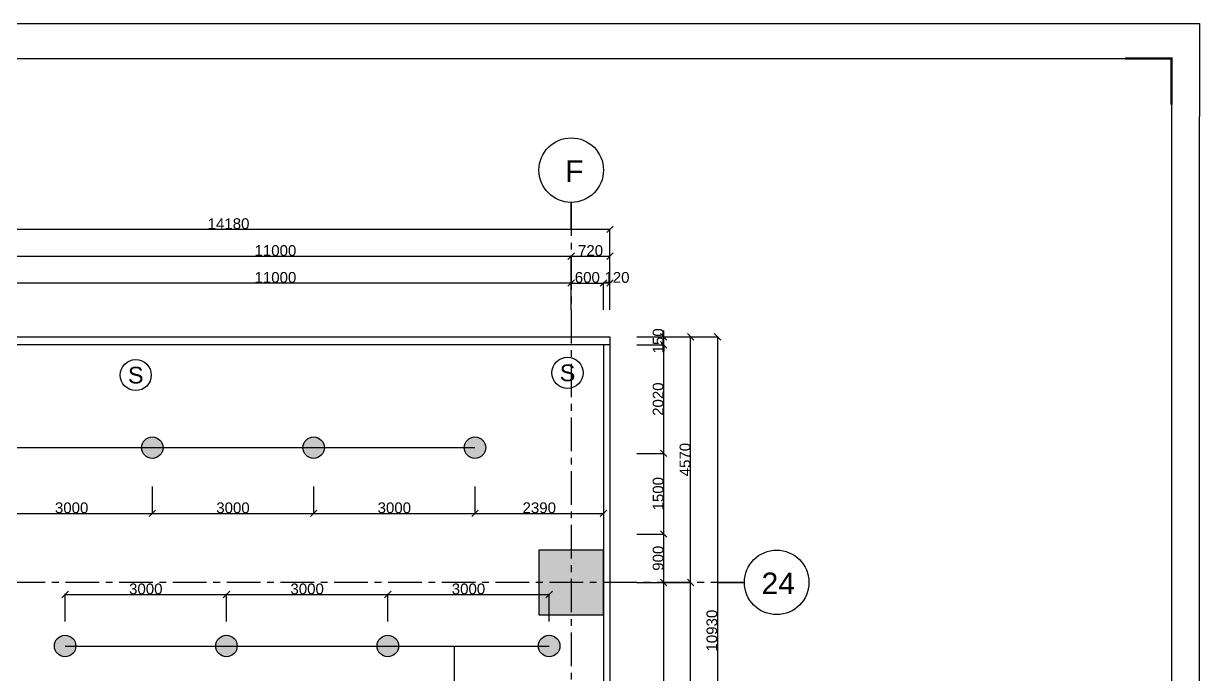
# Model space of a CAD drawing. Header units: inches. Extents: x -26443 to 171571, y -36276 to 39274.
# Drawn here: x 79338 to 101204, y 1823 to 13931 of the extents above; entities that cross this region are included whole.
import ezdxf
from ezdxf.enums import TextEntityAlignment as Align

# ---------------------------------------------------------------- set-up
doc = ezdxf.new("R2010")
doc.units = ezdxf.units.IN
doc.header["$MEASUREMENT"] = 0
doc.linetypes.add('CENTER', pattern=[2, 1.25, -0.25, 0.25, -0.25])
for name, color, linetype in [('DIM', 3, 'Continuous'), ('DIM TEXT', 7, 'Continuous'), ('WALL', 255, 'Continuous'), ('喷淋', 1, 'Continuous'), ('烟感', 6, 'Continuous'), ('给排水', 160, 'Continuous'), ('轴线', 10, 'CENTER')]:
    doc.layers.add(name, color=color, linetype=linetype)
doc.styles.get("Standard").update_dxf_attribs({"font": 'arial.ttf'})
doc.dimstyles.new('DIM-200MM', dxfattribs={"dimtxt": 200, "dimasz": 120, "dimexe": 10, "dimexo": 10, "dimgap": 0.7, "dimtad": 1, "dimdec": 0, "dimrnd": 5, "dimzin": 1, "dimdsep": 46, "dimtxsty": 'Standard', "dimblk": 'OBLIQUE', "dimcen": 0.5, "dimdle": 1, "dimclrd": 256, "dimclre": 256, "dimclrt": 7, "dimaunit": 1, "dimadec": 0, "dimazin": 0, "dimtfac": 1, "dimtdec": 0, "dimtix": 1, "dimtmove": 2, "dimatfit": 3, "dimfxl": 0, "dimtolj": 1, "dimtzin": 1, "dimarcsym": 0})

# ---------------------------------------------------------------- blocks, each defined once
blk = doc.blocks.new('_Oblique')
at = {"color": 0, "linetype": 'ByBlock', "lineweight": -2}
blk.add_line((-0.5, -0.5), (0.5, 0.5), dxfattribs=at)
blk = doc.blocks.new('*D92')
at = {"layer": 'DEFPOINTS', "color": 0, "transparency": 16777216}
for p in [(90242, 3535), (91242, 3535), (90242, -2677)]:
    blk.add_point(p, dxfattribs=at)
at = {"layer": 'DIM', "lineweight": -2, "transparency": 16777216}
for p, q in [((90742, 3535), (91252, 3535)), ((91242, -2678), (91242, 3536)), ((90742, -2677), (91252, -2677))]:
    blk.add_line(p, q, dxfattribs=at)
at = {"layer": 'DIM', "lineweight": -2, "transparency": 16777216, "xscale": 120, "yscale": 120, "zscale": 120}
for p, rotation in [((91242, 3535), 90), ((91242, -2677), 270)]:
    blk.add_blockref('_Oblique', p, dxfattribs=dict(at, rotation=rotation))
at = {"layer": 'DIM', "color": 7, "transparency": 16777216, "insert": (91139, 429), "char_height": 200, "attachment_point": 5, "rotation": 90}
blk.add_mtext('\\A1;6210', dxfattribs=at)
blk = doc.blocks.new('*D93')
at = {"layer": 'DEFPOINTS', "color": 0, "transparency": 16777216}
for p in [(90242, 5935), (91242, 5935), (90242, 4435)]:
    blk.add_point(p, dxfattribs=at)
at = {"layer": 'DIM', "lineweight": -2, "transparency": 16777216}
for p, q in [((90742, 5935), (91252, 5935)), ((91242, 4434), (91242, 5936)), ((90742, 4435), (91252, 4435))]:
    blk.add_line(p, q, dxfattribs=at)
at = {"layer": 'DIM', "lineweight": -2, "transparency": 16777216, "xscale": 120, "yscale": 120, "zscale": 120}
for p, rotation in [((91242, 5935), 90), ((91242, 4435), 270)]:
    blk.add_blockref('_Oblique', p, dxfattribs=dict(at, rotation=rotation))
at = {"layer": 'DIM', "color": 7, "transparency": 16777216, "insert": (91139, 5185), "char_height": 200, "attachment_point": 5, "rotation": 90}
blk.add_mtext('\\A1;1500', dxfattribs=at)
blk = doc.blocks.new('*D94')
at = {"layer": 'DEFPOINTS', "color": 0, "transparency": 16777216}
for p in [(90242, 7954), (91242, 7954), (90242, 5935)]:
    blk.add_point(p, dxfattribs=at)
at = {"layer": 'DIM', "lineweight": -2, "transparency": 16777216}
for p, q in [((90742, 7954), (91252, 7954)), ((91242, 5934), (91242, 7955)), ((90742, 5935), (91252, 5935))]:
    blk.add_line(p, q, dxfattribs=at)
at = {"layer": 'DIM', "lineweight": -2, "transparency": 16777216, "xscale": 120, "yscale": 120, "zscale": 120}
for p, rotation in [((91242, 7954), 90), ((91242, 5935), 270)]:
    blk.add_blockref('_Oblique', p, dxfattribs=dict(at, rotation=rotation))
at = {"layer": 'DIM', "color": 7, "transparency": 16777216, "insert": (91139, 6944), "char_height": 200, "attachment_point": 5, "rotation": 90}
blk.add_mtext('\\A1;2020', dxfattribs=at)
blk = doc.blocks.new('*D95')
at = {"layer": 'DEFPOINTS', "color": 0, "transparency": 16777216}
for p in [(90242, 8104), (91242, 8104), (90242, 7954)]:
    blk.add_point(p, dxfattribs=at)
at = {"layer": 'DIM', "lineweight": -2, "transparency": 16777216}
for p, q in [((90742, 8104), (91252, 8104)), ((91242, 8104), (91242, 8224)), ((91242, 7954), (91242, 8104)), ((90742, 7954), (91252, 7954)), ((91242, 7954), (91242, 7834))]:
    blk.add_line(p, q, dxfattribs=at)
at = {"layer": 'DIM', "lineweight": -2, "transparency": 16777216, "xscale": 120, "yscale": 120, "zscale": 120}
for p, rotation in [((91242, 8104), 270), ((91242, 7954), 90)]:
    blk.add_blockref('_Oblique', p, dxfattribs=dict(at, rotation=rotation))
at = {"layer": 'DIM', "color": 7, "transparency": 16777216, "insert": (91139, 8029), "char_height": 200, "attachment_point": 5, "rotation": 90}
blk.add_mtext('\\A1;150', dxfattribs=at)
blk = doc.blocks.new('*D96')
at = {"layer": 'DEFPOINTS', "color": 0, "transparency": 16777216}
for p in [(90242, 8104), (90242, -2827), (92242, -2827)]:
    blk.add_point(p, dxfattribs=at)
at = {"layer": 'DIM', "lineweight": -2, "transparency": 16777216}
for p, q in [((91742, 8104), (92252, 8104)), ((92242, 8105), (92242, -2828)), ((91742, -2827), (92252, -2827))]:
    blk.add_line(p, q, dxfattribs=at)
at = {"layer": 'DIM', "lineweight": -2, "transparency": 16777216, "xscale": 120, "yscale": 120, "zscale": 120}
for p, rotation in [((92242, 8104), 90), ((92242, -2827), 270)]:
    blk.add_blockref('_Oblique', p, dxfattribs=dict(at, rotation=rotation))
at = {"layer": 'DIM', "color": 7, "transparency": 16777216, "insert": (92139, 2639), "char_height": 200, "attachment_point": 5, "rotation": 90}
blk.add_mtext('\\A1;10930', dxfattribs=at)
blk = doc.blocks.new('*D111')
at = {"layer": 'DEFPOINTS', "color": 0, "transparency": 16777216}
for p in [(90242, 3535), (91742, 3535), (90242, -2827)]:
    blk.add_point(p, dxfattribs=at)
at = {"layer": 'DIM', "lineweight": -2, "transparency": 16777216}
for p, q in [((91242, 3535), (91752, 3535)), ((91742, -2828), (91742, 3536)), ((91242, -2827), (91752, -2827))]:
    blk.add_line(p, q, dxfattribs=at)
at = {"layer": 'DIM', "lineweight": -2, "transparency": 16777216, "xscale": 120, "yscale": 120, "zscale": 120}
for p, rotation in [((91742, 3535), 90), ((91742, -2827), 270)]:
    blk.add_blockref('_Oblique', p, dxfattribs=dict(at, rotation=rotation))
at = {"layer": 'DIM', "color": 7, "transparency": 16777216, "insert": (91639, 354), "char_height": 200, "attachment_point": 5, "rotation": 90}
blk.add_mtext('\\A1;6360', dxfattribs=at)
blk = doc.blocks.new('*D112')
at = {"layer": 'DEFPOINTS', "color": 0, "transparency": 16777216}
for p in [(90242, 8104), (91742, 8104), (90242, 3535)]:
    blk.add_point(p, dxfattribs=at)
at = {"layer": 'DIM', "lineweight": -2, "transparency": 16777216}
for p, q in [((91242, 8104), (91752, 8104)), ((91742, 3534), (91742, 8105)), ((91242, 3535), (91752, 3535))]:
    blk.add_line(p, q, dxfattribs=at)
at = {"layer": 'DIM', "lineweight": -2, "transparency": 16777216, "xscale": 120, "yscale": 120, "zscale": 120}
for p, rotation in [((91742, 8104), 90), ((91742, 3535), 270)]:
    blk.add_blockref('_Oblique', p, dxfattribs=dict(at, rotation=rotation))
at = {"layer": 'DIM', "color": 7, "transparency": 16777216, "insert": (91639, 5820), "char_height": 200, "attachment_point": 5, "rotation": 90}
blk.add_mtext('\\A1;4570', dxfattribs=at)
blk = doc.blocks.new('*D97')
at = {"layer": 'DEFPOINTS', "color": 0, "transparency": 16777216}
for p in [(90122, 9104), (90122, 7954), (90242, 7954)]:
    blk.add_point(p, dxfattribs=at)
at = {"layer": 'DIM', "lineweight": -2, "transparency": 16777216}
for p, q in [((90243, 9104), (90121, 9104)), ((90122, 8604), (90122, 9114)), ((90242, 8604), (90242, 9114))]:
    blk.add_line(p, q, dxfattribs=at)
at = {"layer": 'DIM', "lineweight": -2, "transparency": 16777216, "xscale": 120, "yscale": 120, "zscale": 120, "rotation": 180}
blk.add_blockref('_Oblique', (90122, 9104), dxfattribs=at)
at = {"layer": 'DIM', "lineweight": -2, "transparency": 16777216, "xscale": 120, "yscale": 120, "zscale": 120}
blk.add_blockref('_Oblique', (90242, 9104), dxfattribs=at)
at = {"layer": 'DIM', "color": 7, "transparency": 16777216, "insert": (90373, 9207), "char_height": 200, "attachment_point": 5}
blk.add_mtext('\\A1;120', dxfattribs=at)
blk = doc.blocks.new('*D113')
at = {"layer": 'DEFPOINTS', "color": 0, "transparency": 16777216}
for p in [(90242, 4435), (91242, 4435), (90242, 3535)]:
    blk.add_point(p, dxfattribs=at)
at = {"layer": 'DIM', "lineweight": -2, "transparency": 16777216}
for p, q in [((90742, 4435), (91252, 4435)), ((91242, 3534), (91242, 4436)), ((90742, 3535), (91252, 3535))]:
    blk.add_line(p, q, dxfattribs=at)
at = {"layer": 'DIM', "lineweight": -2, "transparency": 16777216, "xscale": 120, "yscale": 120, "zscale": 120}
for p, rotation in [((91242, 4435), 90), ((91242, 3535), 270)]:
    blk.add_blockref('_Oblique', p, dxfattribs=dict(at, rotation=rotation))
at = {"layer": 'DIM', "color": 7, "transparency": 16777216, "insert": (91139, 3985), "char_height": 200, "attachment_point": 5, "rotation": 90}
blk.add_mtext('\\A1;900', dxfattribs=at)
blk = doc.blocks.new('*D98')
at = {"layer": 'DEFPOINTS', "color": 0, "transparency": 16777216}
for p in [(78522, 9104), (78522, 7954), (89522, 7954)]:
    blk.add_point(p, dxfattribs=at)
at = {"layer": 'DIM', "lineweight": -2, "transparency": 16777216}
for p, q in [((89523, 9104), (78521, 9104)), ((78522, 8604), (78522, 9114)), ((89522, 8604), (89522, 9114))]:
    blk.add_line(p, q, dxfattribs=at)
at = {"layer": 'DIM', "lineweight": -2, "transparency": 16777216, "xscale": 120, "yscale": 120, "zscale": 120, "rotation": 180}
blk.add_blockref('_Oblique', (78522, 9104), dxfattribs=at)
at = {"layer": 'DIM', "lineweight": -2, "transparency": 16777216, "xscale": 120, "yscale": 120, "zscale": 120}
blk.add_blockref('_Oblique', (89522, 9104), dxfattribs=at)
at = {"layer": 'DIM', "color": 7, "transparency": 16777216, "insert": (84022, 9207), "char_height": 200, "attachment_point": 5}
blk.add_mtext('\\A1;11000', dxfattribs=at)
blk = doc.blocks.new('*D115')
at = {"layer": 'DEFPOINTS', "color": 0, "transparency": 16777216}
for p in [(90122, 9104), (89522, 7954), (90122, 7954)]:
    blk.add_point(p, dxfattribs=at)
at = {"layer": 'DIM', "lineweight": -2, "transparency": 16777216}
for p, q in [((89521, 9104), (90123, 9104)), ((89522, 8604), (89522, 9114)), ((90122, 8604), (90122, 9114))]:
    blk.add_line(p, q, dxfattribs=at)
at = {"layer": 'DIM', "lineweight": -2, "transparency": 16777216, "xscale": 120, "yscale": 120, "zscale": 120, "rotation": 180}
blk.add_blockref('_Oblique', (89522, 9104), dxfattribs=at)
at = {"layer": 'DIM', "lineweight": -2, "transparency": 16777216, "xscale": 120, "yscale": 120, "zscale": 120}
blk.add_blockref('_Oblique', (90122, 9104), dxfattribs=at)
at = {"layer": 'DIM', "color": 7, "transparency": 16777216, "insert": (89822, 9207), "char_height": 200, "attachment_point": 5}
blk.add_mtext('\\A1;600', dxfattribs=at)
blk = doc.blocks.new('*D117')
at = {"layer": 'DEFPOINTS', "color": 0, "transparency": 16777216}
for p in [(89522, 9604), (78522, 8104), (89522, 8104)]:
    blk.add_point(p, dxfattribs=at)
at = {"layer": 'DIM', "lineweight": -2, "transparency": 16777216}
for p, q in [((78521, 9604), (89523, 9604)), ((78522, 9104), (78522, 9614)), ((89522, 9104), (89522, 9614))]:
    blk.add_line(p, q, dxfattribs=at)
at = {"layer": 'DIM', "lineweight": -2, "transparency": 16777216, "xscale": 120, "yscale": 120, "zscale": 120, "rotation": 180}
blk.add_blockref('_Oblique', (78522, 9604), dxfattribs=at)
at = {"layer": 'DIM', "lineweight": -2, "transparency": 16777216, "xscale": 120, "yscale": 120, "zscale": 120}
blk.add_blockref('_Oblique', (89522, 9604), dxfattribs=at)
at = {"layer": 'DIM', "color": 7, "transparency": 16777216, "insert": (84022, 9707), "char_height": 200, "attachment_point": 5}
blk.add_mtext('\\A1;11000', dxfattribs=at)
blk = doc.blocks.new('*D100')
at = {"layer": 'DEFPOINTS', "color": 0, "transparency": 16777216}
for p in [(90242, 9604), (89522, 8104), (90242, 8104)]:
    blk.add_point(p, dxfattribs=at)
at = {"layer": 'DIM', "lineweight": -2, "transparency": 16777216}
for p, q in [((89521, 9604), (90243, 9604)), ((89522, 9104), (89522, 9614)), ((90242, 9104), (90242, 9614))]:
    blk.add_line(p, q, dxfattribs=at)
at = {"layer": 'DIM', "lineweight": -2, "transparency": 16777216, "xscale": 120, "yscale": 120, "zscale": 120, "rotation": 180}
blk.add_blockref('_Oblique', (89522, 9604), dxfattribs=at)
at = {"layer": 'DIM', "lineweight": -2, "transparency": 16777216, "xscale": 120, "yscale": 120, "zscale": 120}
blk.add_blockref('_Oblique', (90242, 9604), dxfattribs=at)
at = {"layer": 'DIM', "color": 7, "transparency": 16777216, "insert": (89882, 9707), "char_height": 200, "attachment_point": 5}
blk.add_mtext('\\A1;720', dxfattribs=at)
blk = doc.blocks.new('*D101')
at = {"layer": 'DEFPOINTS', "color": 0, "transparency": 16777216}
for p in [(90242, 10104), (76061, 8104), (90242, 8104)]:
    blk.add_point(p, dxfattribs=at)
at = {"layer": 'DIM', "lineweight": -2, "transparency": 16777216}
for p, q in [((76060, 10104), (90243, 10104)), ((76061, 9604), (76061, 10114)), ((90242, 9604), (90242, 10114))]:
    blk.add_line(p, q, dxfattribs=at)
at = {"layer": 'DIM', "lineweight": -2, "transparency": 16777216, "xscale": 120, "yscale": 120, "zscale": 120, "rotation": 180}
blk.add_blockref('_Oblique', (76061, 10104), dxfattribs=at)
at = {"layer": 'DIM', "lineweight": -2, "transparency": 16777216, "xscale": 120, "yscale": 120, "zscale": 120}
blk.add_blockref('_Oblique', (90242, 10104), dxfattribs=at)
at = {"layer": 'DIM', "color": 7, "transparency": 16777216, "insert": (83151, 10207), "char_height": 200, "attachment_point": 5}
blk.add_mtext('\\A1;14180', dxfattribs=at)
blk = doc.blocks.new('*D107')
at = {"layer": 'DEFPOINTS', "color": 0, "transparency": 16777216}
for p in [(73848, 3204), (87203, -2827), (86586, -4194)]:
    blk.add_point(p, dxfattribs=at)
at = {"layer": 'DIM', "lineweight": -2, "transparency": 16777216}
for p, q in [((73436, 2292), (73226, 1827)), ((73230, 1837), (86587, -4194)), ((86792, -3738), (86582, -4203))]:
    blk.add_line(p, q, dxfattribs=at)
at = {"layer": 'DIM', "lineweight": -2, "transparency": 16777216, "xscale": 120, "yscale": 120, "zscale": 120}
for p, rotation in [((73231, 1837), 155.6994315629858), ((86586, -4194), 335.6994315629858)]:
    blk.add_blockref('_Oblique', p, dxfattribs=dict(at, rotation=rotation))
at = {"layer": 'DIM', "color": 7, "transparency": 16777216, "insert": (79950, -1085), "char_height": 200, "attachment_point": 5, "rotation": 335.6994}
blk.add_mtext('\\A1;14655', dxfattribs=at)
blk = doc.blocks.new('penlin')
at = {"layer": '喷淋'}
h = blk.add_hatch(color=256, dxfattribs=at)
h.dxf.hatch_style = 1
edge = h.paths.add_edge_path()
edge.add_arc((79961, 6042), 200, 0, 360)
blk.add_circle((79961, 6042), 200, dxfattribs=at)
blk = doc.blocks.new('EFRSDC')
at = {"layer": '烟感'}
blk.add_circle((0, 0), 0.1016, dxfattribs=at)
blk.add_attdef('E-FIR', text='', height=0.1094, dxfattribs=at).set_placement((0, 0), align=Align.MIDDLE_CENTER)
blk = doc.blocks.new('*D130')
at = {"layer": 'DEFPOINTS', "color": 0, "transparency": 16777216}
for p in [(78733, 6042), (81733, 6042), (81733, 4819)]:
    blk.add_point(p, dxfattribs=at)
at = {"layer": 'DIM', "lineweight": -2, "transparency": 16777216}
for p, q in [((78733, 5319), (78733, 4809)), ((81733, 5319), (81733, 4809)), ((78732, 4819), (81734, 4819))]:
    blk.add_line(p, q, dxfattribs=at)
at = {"layer": 'DIM', "lineweight": -2, "transparency": 16777216, "xscale": 120, "yscale": 120, "zscale": 120, "rotation": 180}
blk.add_blockref('_Oblique', (78733, 4819), dxfattribs=at)
at = {"layer": 'DIM', "lineweight": -2, "transparency": 16777216, "xscale": 120, "yscale": 120, "zscale": 120}
blk.add_blockref('_Oblique', (81733, 4819), dxfattribs=at)
at = {"layer": 'DIM', "color": 7, "transparency": 16777216, "insert": (80233, 4922), "char_height": 200, "attachment_point": 5}
blk.add_mtext('\\A1;3000', dxfattribs=at)
blk = doc.blocks.new('*D131')
at = {"layer": 'DEFPOINTS', "color": 0, "transparency": 16777216}
for p in [(81733, 6042), (84733, 6042), (84733, 4819)]:
    blk.add_point(p, dxfattribs=at)
at = {"layer": 'DIM', "lineweight": -2, "transparency": 16777216}
for p, q in [((81733, 5319), (81733, 4809)), ((84733, 5319), (84733, 4809)), ((81732, 4819), (84734, 4819))]:
    blk.add_line(p, q, dxfattribs=at)
at = {"layer": 'DIM', "lineweight": -2, "transparency": 16777216, "xscale": 120, "yscale": 120, "zscale": 120, "rotation": 180}
blk.add_blockref('_Oblique', (81733, 4819), dxfattribs=at)
at = {"layer": 'DIM', "lineweight": -2, "transparency": 16777216, "xscale": 120, "yscale": 120, "zscale": 120}
blk.add_blockref('_Oblique', (84733, 4819), dxfattribs=at)
at = {"layer": 'DIM', "color": 7, "transparency": 16777216, "insert": (83233, 4922), "char_height": 200, "attachment_point": 5}
blk.add_mtext('\\A1;3000', dxfattribs=at)
blk = doc.blocks.new('*D132')
at = {"layer": 'DEFPOINTS', "color": 0, "transparency": 16777216}
for p in [(84733, 6042), (87733, 6042), (87733, 4819)]:
    blk.add_point(p, dxfattribs=at)
at = {"layer": 'DIM', "lineweight": -2, "transparency": 16777216}
for p, q in [((84733, 5319), (84733, 4809)), ((87733, 5319), (87733, 4809)), ((84732, 4819), (87734, 4819))]:
    blk.add_line(p, q, dxfattribs=at)
at = {"layer": 'DIM', "lineweight": -2, "transparency": 16777216, "xscale": 120, "yscale": 120, "zscale": 120, "rotation": 180}
blk.add_blockref('_Oblique', (84733, 4819), dxfattribs=at)
at = {"layer": 'DIM', "lineweight": -2, "transparency": 16777216, "xscale": 120, "yscale": 120, "zscale": 120}
blk.add_blockref('_Oblique', (87733, 4819), dxfattribs=at)
at = {"layer": 'DIM', "color": 7, "transparency": 16777216, "insert": (86233, 4922), "char_height": 200, "attachment_point": 5}
blk.add_mtext('\\A1;3000', dxfattribs=at)
blk = doc.blocks.new('*D133')
at = {"layer": 'DEFPOINTS', "color": 0, "transparency": 16777216}
for p in [(87733, 6042), (90122, 6042), (90122, 4819)]:
    blk.add_point(p, dxfattribs=at)
at = {"layer": 'DIM', "lineweight": -2, "transparency": 16777216}
for p, q in [((87733, 5319), (87733, 4809)), ((90122, 5319), (90122, 4809)), ((87732, 4819), (90123, 4819))]:
    blk.add_line(p, q, dxfattribs=at)
at = {"layer": 'DIM', "lineweight": -2, "transparency": 16777216, "xscale": 120, "yscale": 120, "zscale": 120, "rotation": 180}
blk.add_blockref('_Oblique', (87733, 4819), dxfattribs=at)
at = {"layer": 'DIM', "lineweight": -2, "transparency": 16777216, "xscale": 120, "yscale": 120, "zscale": 120}
blk.add_blockref('_Oblique', (90122, 4819), dxfattribs=at)
at = {"layer": 'DIM', "color": 7, "transparency": 16777216, "insert": (88928, 4922), "char_height": 200, "attachment_point": 5}
blk.add_mtext('\\A1;2390', dxfattribs=at)
blk = doc.blocks.new('*D135')
at = {"layer": 'DEFPOINTS', "color": 0, "transparency": 16777216}
for p in [(83112, 3311), (80112, 2353), (83112, 2353)]:
    blk.add_point(p, dxfattribs=at)
at = {"layer": 'DIM', "lineweight": -2, "transparency": 16777216}
for p, q in [((80111, 3311), (83113, 3311)), ((80112, 2811), (80112, 3321)), ((83112, 2811), (83112, 3321))]:
    blk.add_line(p, q, dxfattribs=at)
at = {"layer": 'DIM', "lineweight": -2, "transparency": 16777216, "xscale": 120, "yscale": 120, "zscale": 120, "rotation": 180}
blk.add_blockref('_Oblique', (80112, 3311), dxfattribs=at)
at = {"layer": 'DIM', "lineweight": -2, "transparency": 16777216, "xscale": 120, "yscale": 120, "zscale": 120}
blk.add_blockref('_Oblique', (83112, 3311), dxfattribs=at)
at = {"layer": 'DIM', "color": 7, "transparency": 16777216, "insert": (81612, 3414), "char_height": 200, "attachment_point": 5}
blk.add_mtext('\\A1;3000', dxfattribs=at)
blk = doc.blocks.new('*D136')
at = {"layer": 'DEFPOINTS', "color": 0, "transparency": 16777216}
for p in [(86112, 3311), (83112, 2353), (86112, 2353)]:
    blk.add_point(p, dxfattribs=at)
at = {"layer": 'DIM', "lineweight": -2, "transparency": 16777216}
for p, q in [((83111, 3311), (86113, 3311)), ((83112, 2811), (83112, 3321)), ((86112, 2811), (86112, 3321))]:
    blk.add_line(p, q, dxfattribs=at)
at = {"layer": 'DIM', "lineweight": -2, "transparency": 16777216, "xscale": 120, "yscale": 120, "zscale": 120, "rotation": 180}
blk.add_blockref('_Oblique', (83112, 3311), dxfattribs=at)
at = {"layer": 'DIM', "lineweight": -2, "transparency": 16777216, "xscale": 120, "yscale": 120, "zscale": 120}
blk.add_blockref('_Oblique', (86112, 3311), dxfattribs=at)
at = {"layer": 'DIM', "color": 7, "transparency": 16777216, "insert": (84612, 3414), "char_height": 200, "attachment_point": 5}
blk.add_mtext('\\A1;3000', dxfattribs=at)
blk = doc.blocks.new('*D137')
at = {"layer": 'DEFPOINTS', "color": 0, "transparency": 16777216}
for p in [(89112, 3311), (86112, 2353), (89112, 2353)]:
    blk.add_point(p, dxfattribs=at)
at = {"layer": 'DIM', "lineweight": -2, "transparency": 16777216}
for p, q in [((86111, 3311), (89113, 3311)), ((86112, 2811), (86112, 3321)), ((89112, 2811), (89112, 3321))]:
    blk.add_line(p, q, dxfattribs=at)
at = {"layer": 'DIM', "lineweight": -2, "transparency": 16777216, "xscale": 120, "yscale": 120, "zscale": 120, "rotation": 180}
blk.add_blockref('_Oblique', (86112, 3311), dxfattribs=at)
at = {"layer": 'DIM', "lineweight": -2, "transparency": 16777216, "xscale": 120, "yscale": 120, "zscale": 120}
blk.add_blockref('_Oblique', (89112, 3311), dxfattribs=at)
at = {"layer": 'DIM', "color": 7, "transparency": 16777216, "insert": (87612, 3414), "char_height": 200, "attachment_point": 5}
blk.add_mtext('\\A1;3000', dxfattribs=at)
blk = doc.blocks.new('*D139')
at = {"layer": 'DEFPOINTS', "color": 0, "transparency": 16777216}
for p in [(76811, 4076), (77748, 4076), (80112, 2353)]:
    blk.add_point(p, dxfattribs=at)
at = {"layer": 'DIM', "lineweight": -2, "transparency": 16777216}
for p, q in [((77248, 4076), (77758, 4076)), ((77748, 2352), (77748, 4077)), ((78248, 2353), (77738, 2353))]:
    blk.add_line(p, q, dxfattribs=at)
at = {"layer": 'DIM', "lineweight": -2, "transparency": 16777216, "xscale": 120, "yscale": 120, "zscale": 120}
for p, rotation in [((77748, 4076), 90), ((77748, 2353), 270)]:
    blk.add_blockref('_Oblique', p, dxfattribs=dict(at, rotation=rotation))
at = {"layer": 'DIM', "color": 7, "transparency": 16777216, "insert": (77645, 3214), "char_height": 200, "attachment_point": 5, "rotation": 90}
blk.add_mtext('\\A1;1725', dxfattribs=at)

msp = doc.modelspace()

# ---------------------------------------------------------------- hatches: boundary and pattern name
at = {"layer": 'WALL'}
h = msp.add_hatch(color=256, dxfattribs=at)
h.dxf.hatch_style = 1
h.paths.add_polyline_path([(79122, 2935.1), (79122, 4135.1), (77922, 4135.1), (77922, 2935.1)])
h.paths.add_polyline_path([(90122, 2935.1), (90122, 4135.1), (88922, 4135.1), (88922, 2935.1)])

# ---------------------------------------------------------------- linework, layer by layer
for points in [[(64916, -10001.8), (64916, 13931), (99476, 13931)], [(99476, 13931), (101204, 13931), (101204, 12203)], [(99476, -11729.8), (101204, -11729.8), (101204, 12203)]]:
    msp.add_lwpolyline(points)
msp.add_lwpolyline([(65434.4, 13283), (100685.6, 13283), (100685.6, -11081.8), (65434.4, -11081.8)], close=True)
at = {"const_width": 43.2}
msp.add_lwpolyline([(100685.6, 12419), (100685.6, 13283), (99821.6, 13283)], dxfattribs=at)
at = {"layer": 'DIM'}
for p, q in [((89522, 10103.9), (89522, 10603.9)), ((92242, 3536.1), (92742, 3536.1))]:
    msp.add_line(p, q, dxfattribs=at)
for centre in [(89522, 11204.3), (93342, 3536.1)]:
    msp.add_circle(centre, 600, dxfattribs=at)
at = {"layer": 'WALL'}
for points in [[(73969.6, 3181.6), (73860.2, 3231), (76060.6, 8104.3), (90242, 8104.3), (90242, 7954.3)], [(90242, 7954.3), (76124.6, 7954.3), (74019, 3291)]]:
    msp.add_lwpolyline(points, dxfattribs=at)
at = {"layer": 'WALL', "ltscale": 0.0125}
msp.add_lwpolyline([(90122, 2935.1), (90122, 4135.1), (88922, 4135.1), (88922, 2935.1)], close=True, dxfattribs=at)
at = {"layer": '喷淋'}
for p, q in [((87733.1, 6041.5), (76810.7, 6041.5)), ((80112, 2352.5), (89112, 2352.5)), ((87343.2, 2352.5), (87343.2, -947.5))]:
    msp.add_line(p, q, dxfattribs=at)
at = {"layer": '给排水'}
for p, q in [((90122, 7954.3), (90122, -2676.6)), ((90242, 7954.3), (90242, -2676.6))]:
    msp.add_line(p, q, dxfattribs=at)
at = {"layer": '轴线', "ltscale": 500}
for p, q in [((89522, 10604.3), (89522, -5326)), ((92742, 3535.1), (71254.5, 3535.1))]:
    msp.add_line(p, q, dxfattribs=at)

# ---------------------------------------------------------------- block references
at = {"layer": '喷淋'}
for p in [(1772, 0), (4772, 0), (7772, 0), (150.9, -3689), (3150.9, -3689), (6150.9, -3689), (9150.9, -3689)]:
    msp.add_blockref('penlin', p, dxfattribs=at)
at = {"layer": '烟感', "xscale": 2844.8, "yscale": 2844.8, "zscale": 2844.8}
for p in [(81425.3, 7391.6), (89453.3, 7433.5)]:
    msp.add_blockref('EFRSDC', p, dxfattribs=at).add_auto_attribs({'E-FIR': 'S'})

# ---------------------------------------------------------------- texts
at = {"layer": 'DIM TEXT', "char_height": 400, "attachment_point": 1}
for s, insert in [('F', (89410.7, 11386.1)), ('24', (93061.4, 3718))]:
    msp.add_mtext_dynamic_manual_height_columns(s, width=10456.675, gutter_width=2, heights=[0], dxfattribs=dict(at, insert=insert))

# ---------------------------------------------------------------- dimensions: what is measured, and where the dimension line sits
at = {"layer": 'DIM'}
for base, p1, p2, picture, middle in [((90242, 10104.3), (76060.6, 8104.3), (90242, 8104.3), '*D101', (83151.3, 10207.1)), ((89522, 9604.3), (78522, 8104.3), (89522, 8104.3), '*D117', (84022, 9707.1)), ((90242, 9604.3), (89522, 8104.3), (90242, 8104.3), '*D100', (89882, 9707.1)), ((78522, 9104.3), (89522, 7954.3), (78522, 7954.3), '*D98', (84022, 9207.1)), ((90122, 9104.3), (89522, 7954.3), (90122, 7954.3), '*D115', (89822, 9207.1)), ((81733.1, 4819.4), (78733.1, 6041.5), (81733.1, 6041.5), '*D130', (80233.1, 4922.3)), ((84733.1, 4819.4), (81733.1, 6041.5), (84733.1, 6041.5), '*D131', (83233.1, 4922.3)), ((87733.1, 4819.4), (84733.1, 6041.5), (87733.1, 6041.5), '*D132', (86233.1, 4922.3)), ((90122, 4819.4), (87733.1, 6041.5), (90122, 6041.5), '*D133', (88927.6, 4922.3)), ((83112, 3311.4), (80112, 2352.5), (83112, 2352.5), '*D135', (81612, 3414.3)), ((86112, 3311.4), (83112, 2352.5), (86112, 2352.5), '*D136', (84612, 3414.3)), ((89112, 3311.4), (86112, 2352.5), (89112, 2352.5), '*D137', (87612, 3414.3))]:
    dim = msp.add_linear_dim(base=base, p1=p1, p2=p2, dimstyle='DIM-200MM', dxfattribs=at)
    dim.commit()
    dim.dimension.update_dxf_attribs({"geometry": picture, "text_midpoint": middle})
dim = msp.add_linear_dim(base=(90122, 9104.3), p1=(90242, 7954.3), p2=(90122, 7954.3), dimstyle='DIM-200MM', dxfattribs=at)
dim.commit()
dim.dimension.update_dxf_attribs({"geometry": '*D97', "text_midpoint": (90373.2, 9207.1), "dimtype": 160})
for base, p1, p2, picture, middle in [((91242, 8104.3), (90242, 7954.3), (90242, 8104.3), '*D95', (91139.2, 8029.3)), ((92242, -2826.6), (90242, 8104.3), (90242, -2826.6), '*D96', (92139.2, 2638.8)), ((91742, 8104.3), (90242, 3535.1), (90242, 8104.3), '*D112', (91639.2, 5819.7)), ((91242, 7954.3), (90242, 5934.7), (90242, 7954.3), '*D94', (91139.2, 6944.5)), ((91242, 5934.7), (90242.1, 4435.1), (90242, 5934.7), '*D93', (91139.2, 5184.9)), ((91242, 4435.1), (90242, 3535.1), (90242, 4435.1), '*D113', (91139.2, 3985.1)), ((77747.6, 4076.2), (80112, 2352.5), (76810.7, 4076.2), '*D139', (77644.8, 3214.4)), ((91242, 3535.1), (90242, -2676.6), (90242.1, 3535.1), '*D92', (91139.2, 429.2)), ((91742, 3535.1), (90242, -2826.6), (90242, 3535.1), '*D111', (91639.2, 354.2))]:
    dim = msp.add_linear_dim(base=base, p1=p1, p2=p2, angle=90, dimstyle='DIM-200MM', dxfattribs=at)
    dim.commit()
    dim.dimension.update_dxf_attribs({"geometry": picture, "text_midpoint": middle})
dim = msp.add_aligned_dim(p1=(73847.9, 3203.6), p2=(87203, -2826.6), distance=-1500, dimstyle='DIM-200MM', dxfattribs=at)
dim.commit()
dim.dimension.update_dxf_attribs({"geometry": '*D107', "text_midpoint": (79950.5, -1084.9)})

doc.saveas('drawing.dxf')
